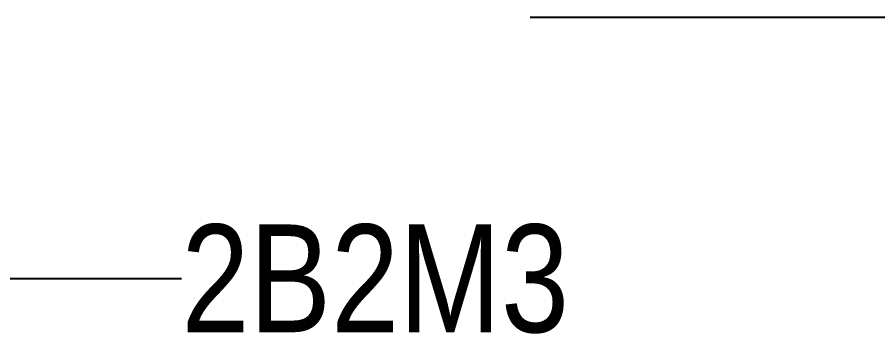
# Model space of a CAD drawing. Header units: millimetres. Extents: x 0 to 420, y 0 to 297.
# Drawn here: x 187.93 to 215.9, y 155.69 to 165.97 of the extents above; entities that cross this region are included whole.
import ezdxf

# ---------------------------------------------------------------- set-up
doc = ezdxf.new("R2010")
doc.units = ezdxf.units.MM
doc.header["$LTSCALE"] = 23.1
doc.layers.get('0').update_dxf_attribs({"linetype": 'CONTINUOUS'})
doc.styles.get("Standard").update_dxf_attribs({"font": 'txt', "width": 0.85})
doc.styles.add('TEXTSTYLE_2', font='txt', dxfattribs={"width": 0.85})
doc.dimstyles.get("Standard").update_dxf_attribs({"dimtxt": 3.5, "dimasz": 3.5, "dimexe": 1.5, "dimexo": 1, "dimtad": 1, "dimtxsty": 'STANDARD', "dimcen": 0.09, "dimadec": 0, "dimazin": 0, "dimtol": 1, "dimtp": 0.01, "dimtm": 0.01, "dimtfac": 1, "dimtofl": 0, "dimtmove": 0, "dimatfit": 3, "dimfxl": 1, "dimtolj": 1, "dimarcsym": 0})

msp = doc.modelspace()

# ---------------------------------------------------------------- linework, layer by layer
at = {"color": 7, "linetype": 'CONTINUOUS'}
msp.add_line((204.605, 165.965), (218.455, 165.965), dxfattribs=at)

# ---------------------------------------------------------------- texts
at = {"color": 2, "linetype": 'CONTINUOUS', "insert": (193.263, 159.236), "char_height": 3.5, "width": 21.56875, "attachment_point": 1, "line_spacing_factor": 0.9, "style": 'TEXTSTYLE_2'}
msp.add_mtext('2B2M3', dxfattribs=at)

# ---------------------------------------------------------------- leaders
at = {"color": 2, "linetype": 'CONTINUOUS'}
msp.add_leader([(176.239, 172.125), (187.263, 157.486), (193.263, 157.486)], dimstyle='STANDARD', override={"dimtad": 0, "dimldrblk": 'DOT'}, dxfattribs=at)

doc.saveas('drawing.dxf')
